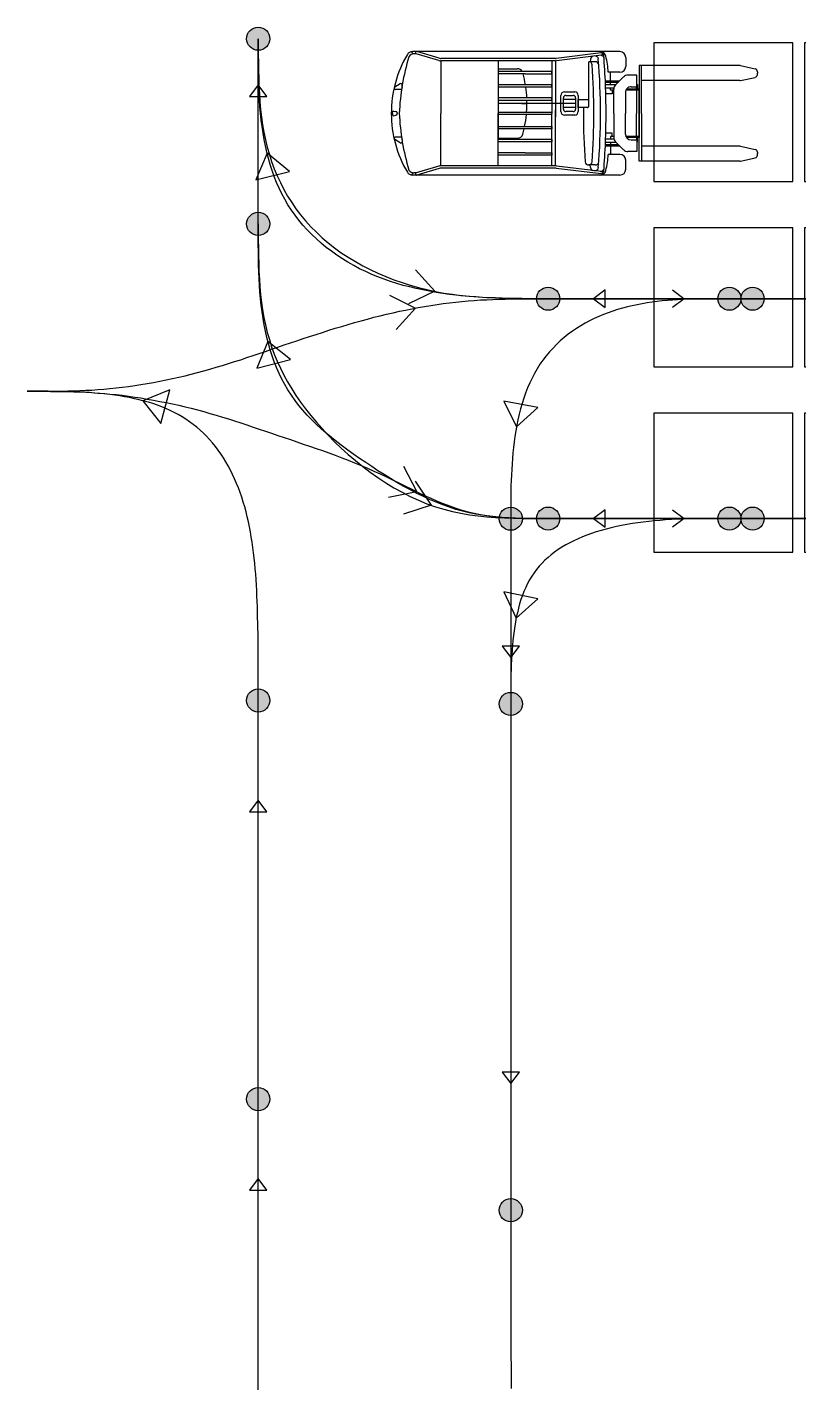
# Model space of a CAD drawing. Header units: millimetres. Extents: x -18594 to 273470, y -238787 to 48452.
# Drawn here: x 134043 to 140708, y -40938 to -29225 of the extents above; entities that cross this region are included whole.
import ezdxf

# ---------------------------------------------------------------- set-up
doc = ezdxf.new("R2010")
doc.units = ezdxf.units.MM
doc.layers.add('AM_BOR', color=4, linetype='Continuous', lineweight=25)
doc.layers.add('Xref AGV layout$0$AM_BOR', color=4, linetype='Continuous', lineweight=25)
for name, color, linetype, true_color in [('Xref AGV layout$0$Ndc8_F_Fast', 5, 'Continuous', 0x0000ff), ('Xref AGV layout$0$Ndc8_F_Moderate', 5, 'Continuous', 0x0000ff), ('Xref AGV layout$0$Ndc8_F_TurnLeftModerate', 5, 'Continuous', 0x0000ff), ('Xref AGV layout$0$Ndc8_F_TurnRightModerate', 5, 'Continuous', 0x0000ff), ('Xref AGV layout$0$Ndc8_InAdjust_Lane', 1, 'Continuous', 0xff0000), ('Xref AGV layout$0$Ndc8_InFix_HOP', 1, 'Continuous', 0xff0000), ('Xref AGV layout$0$Ndc8_OutFix_HOP', 5, 'Continuous', 0x0000ff), ('Xref AGV layout$0$Ndc8_Point', 7, 'Continuous', 0x000080), ('Xref AGV layout$0$Ndc8_R_Moderate', 1, 'Continuous', 0xff0000), ('Xref AGV layout$0$Ndc8_R_TurnLeftModerate', 1, 'Continuous', 0xff0000)]:
    doc.layers.add(name, color=color, linetype=linetype, true_color=true_color)

# ---------------------------------------------------------------- blocks, each defined once
blk = doc.blocks.new('*U79')
for p, q in [((-412, 3015), (-385, 3142)), ((-360, 3162), (-348, 3162)), ((-336, 3162), (-348, 3162)), ((-284, 3015), (-311, 3142)), ((284, 3015), (311, 3142)), ((336, 3162), (348, 3162)), ((360, 3162), (348, 3162)), ((412, 3015), (385, 3142)), ((-413, 3012), (-413, 3012)), ((-413, 3009), (-413, 2162)), ((-283, 3012), (-283, 3012)), ((-283, 3009), (-283, 2162)), ((283, 3012), (283, 3012)), ((283, 3009), (283, 2162)), ((413, 3012), (413, 3012)), ((413, 3009), (413, 2162)), ((0, 2162), (-413, 2162)), ((-413, 2162), (-413, 2142)), ((-413, 2142), (0, 2142)), ((-230, 2122), (-330, 2122)), ((-330, 2122), (-330, 2043)), ((-250, 2122), (-250, 2127)), ((-250, 2127), (-210, 2127)), ((-230, 2072), (-230, 2122)), ((-210, 2117), (-230, 2117)), ((-200, 2142), (-210, 2142)), ((-210, 2142), (-210, 2032)), ((0, 2142), (-200, 2142)), ((-200, 2142), (-200, 2026)), ((-200, 2142), (-200, 2092)), ((-200, 2117), (0, 2117)), ((0, 2162), (413, 2162)), ((413, 2142), (0, 2142)), ((0, 2142), (200, 2142)), ((200, 2117), (0, 2117)), ((200, 2142), (200, 2026)), ((200, 2142), (210, 2142)), ((200, 2142), (200, 2092)), ((210, 2142), (210, 2032)), ((250, 2127), (210, 2127)), ((210, 2117), (230, 2117)), ((230, 2072), (230, 2122)), ((230, 2122), (330, 2122)), ((250, 2122), (250, 2127)), ((330, 2122), (330, 2043)), ((413, 2162), (413, 2142)), ((-483, 2025), (-405, 2025)), ((-245, 1937), (-315, 2007)), ((-180, 2022), (0, 2022)), ((180, 2022), (0, 2022)), ((245, 1937), (315, 2007)), ((483, 2025), (405, 2025)), ((-533, 1975), (-533, 182)), ((-355, 1975), (-355, 1872)), ((-280, 1892), (-355, 1892)), ((-280, 1850), (-280, 1972)), ((-270, 1850), (-270, 1962)), ((-250, 1892), (-270, 1892)), ((-250, 1851), (-250, 1942)), ((-220, 1852), (-220, 1923)), ((-200, 1922), (-220, 1922)), ((-200, 1892), (-220, 1892)), ((0, 1922), (-208, 1922)), ((-200, 1922), (-200, 1892)), ((-200, 1907), (-170, 1907)), ((-170, 1907), (-170, 1852)), ((0, 1922), (208, 1922)), ((170, 1907), (170, 1852)), ((200, 1907), (170, 1907)), ((200, 1922), (220, 1922)), ((200, 1922), (200, 1892)), ((200, 1892), (220, 1892)), ((220, 1852), (220, 1923)), ((250, 1851), (250, 1942)), ((250, 1892), (270, 1892)), ((270, 1850), (270, 1962)), ((280, 1850), (280, 1972)), ((280, 1892), (355, 1892)), ((355, 1975), (355, 1872)), ((533, 1975), (533, 182)), ((-523, 1812), (-475, 1425)), ((-503, 1815), (-455, 1426)), ((-446, 1762), (-446, 1705)), ((0, 1851), (0, 1851)), ((0, 1851), (0, 1851)), ((0, 1851), (0, 1851)), ((0, 1851), (0, 1851)), ((444, 1796), (444, 1796)), ((444, 1796), (444, 1796)), ((446, 1762), (446, 1705)), ((503, 1815), (455, 1426)), ((523, 1812), (475, 1425)), ((-468, 1721), (-446, 1719)), ((-120, 1705), (-446, 1705)), ((-446, 1705), (-446, 1705)), ((-446, 1705), (-446, 1705)), ((-120, 1615), (-120, 1705)), ((-60, 1705), (-120, 1705)), ((-120, 1705), (-120, 1705)), ((-50, 1695), (-50, 1615)), ((-25, 1659), (-25, 1659)), ((468, 1721), (446, 1719)), ((-185, 1495), (-185, 1585)), ((-155, 1615), (-15, 1615)), ((-155, 1508), (-155, 1571)), ((-134, 1592), (-36, 1592)), ((-50, 1615), (-120, 1615)), ((-120, 1592), (-120, 1487)), ((-85, 1592), (-85, 924)), ((-50, 1592), (-50, 1487)), ((-15, 1571), (-15, 1508)), ((15, 1585), (15, 1495)), ((-474, 1418), (-474, 429)), ((-454, 1418), (-454, 429)), ((-454, 1418), (0, 1418)), ((-454, 1418), (-454, 1388)), ((-15, 1465), (-155, 1465)), ((-36, 1487), (-134, 1487)), ((0, 1418), (-30, 1418)), ((454, 1418), (0, 1418)), ((0, 1418), (30, 1418)), ((454, 1418), (454, 429)), ((454, 1418), (454, 1388)), ((474, 1418), (474, 429)), ((-454, 1388), (0, 1388)), ((-341, 1388), (-361, 1388)), ((-361, 1388), (-361, 924)), ((-341, 1156), (-341, 1388)), ((-227, 1388), (-247, 1388)), ((-247, 1388), (-247, 924)), ((-227, 1388), (-227, 924)), ((-114, 1388), (-134, 1388)), ((-134, 1388), (-134, 924)), ((-114, 924), (-114, 1388)), ((-10, 924), (-10, 1388)), ((454, 1388), (0, 1388)), ((0, 1388), (0, 1388)), ((0, 1388), (0, 1388)), ((10, 1388), (10, 924)), ((114, 924), (114, 1388)), ((114, 1388), (134, 1388)), ((134, 1388), (134, 924)), ((227, 1388), (227, 924)), ((227, 1388), (247, 1388)), ((247, 1388), (247, 924)), ((341, 1156), (341, 1388)), ((341, 1388), (361, 1388)), ((361, 1388), (361, 924)), ((-85, 1124), (-85, 1174)), ((-385, 924), (-385, 1089)), ((-341, 1156), (-341, 924)), ((215, 924), (215, 1089)), ((341, 1156), (341, 924)), ((-454, 924), (0, 924)), ((-85, 924), (215, 924)), ((454, 924), (0, 924)), ((-476, 415), (-533, 222)), ((-457, 412), (-514, 216)), ((-454, 429), (0, 429)), ((454, 429), (0, 429)), ((457, 412), (514, 216)), ((476, 415), (533, 222)), ((-514, 216), (-514, 196)), ((514, 216), (514, 196)), ((-256, 78), (-226, 30)), ((-227, 93), (-247, 93)), ((-230, 93), (-224, 93)), ((-207, 83), (-207, 35)), ((-20, 20), (-15, 40)), ((0, 10), (-10, 10)), ((-5, 50), (0, 50)), ((5, 50), (0, 50)), ((0, 10), (10, 10)), ((20, 20), (15, 40)), ((207, 83), (207, 35)), ((230, 93), (224, 93)), ((256, 78), (226, 30)), ((227, 93), (247, 93))]:
    blk.add_line(p, q)
for centre, radius, start, end in [((-360, 3137), 25, 90, 167.7749), ((-336, 3137), 25, 12.2251, 90), ((336, 3137), 25, 90, 167.7749), ((360, 3137), 25, 12.2251, 90), ((-388, 3009), 25, 167.7749, 180), ((-308, 3009), 25, 0, 12.2251), ((308, 3009), 25, 167.7749, 180), ((388, 3009), 25, 0, 12.2251), ((-483, 1975), 50, 90, 180), ((-405, 1975), 50, 0, 90), ((-280, 2043), 50, 180, 225), ((-180, 2072), 50, 180, 270), ((180, 2072), 50, 270, 0), ((280, 2043), 50, 315, 0), ((405, 1975), 50, 90, 180), ((483, 1975), 50, 0, 90), ((-209, 1972), 50, 225, 270), ((209, 1972), 50, 270, 315), ((-483, 1804), 50, 102.6008, 180), ((-493, 1796), 40, 102.6008, 180), ((-513, 1814), 9.97, 7.1677, 190.2559), ((-15, -4072), 5927, 89.8552, 94.7103), ((-472, 1808), 30, 94.4465, 187.125), ((-466, 1759), 30, 94.4465, 187.125), ((-358, 1394), 478, 89.6368, 106.5201), ((18, -4119), 5927, 90.1776, 94.7103), ((-416, 1762), 30, 94.2221, 180), ((15, -4072), 5927, 85.2897, 90.1448), ((-18, -4119), 5927, 85.2897, 89.8224), ((358, 1394), 478, 73.4799, 90.3632), ((416, 1762), 30, 0, 85.7779), ((466, 1759), 30, 352.875, 85.5535), ((472, 1808), 30, 352.875, 85.5535), ((483, 1804), 50, 0, 77.3992), ((493, 1796), 40, 0, 77.3992), ((513, 1814), 9.97, 349.7441, 172.8323), ((-466, 1751), 30, 201.375, 265.5535), ((-416, 1705), 30, 94.2221, 180), ((18, -4177), 5927, 90.1776, 94.2221), ((-60, 1695), 10, 360, 90.0001), ((18, 7586), 5927, 269.3376, 269.8224), ((-18, -4177), 5927, 85.7779, 89.8224), ((-18, 7586), 5927, 270.1776, 274.2221), ((416, 1705), 30, 0, 85.7779), ((416, 1705), 30, 274.2221, 0), ((466, 1751), 30, 274.4465, 338.625), ((-155, 1585), 30, 90, 180), ((-134, 1571), 21, 90, 180), ((-36, 1571), 21, 0, 90), ((-15, 1585), 30, 0, 90), ((-524, 1418), 50, 0, 7.125), ((-514, 1418), 60, 0, 7.125), ((-155, 1495), 30, 180, 270), ((-134, 1508), 21, 180, 270), ((-36, 1508), 21, 270, 0), ((-15, 1495), 30, 270, 0), ((514, 1418), 60, 172.875, 180), ((524, 1418), 50, 172.875, 180), ((-85, 179), 993, 85.6599, 91.6395), ((-335, 1089), 50, 120.6881, 180), ((-85, 179), 993, 99.3875, 104.9116), ((-85, 179), 993, 92.7944, 98.2197), ((-85, 179), 993, 78.4568, 84.5016), ((-1985, -7366), 8774, 75.7087, 76.0274), ((165, 1089), 50, 0, 71.2993), ((-524, 429), 50, 343.6212, 0), ((-514, 429), 60, 343.6212, 0), ((514, 429), 60, 180, 196.3788), ((524, 429), 50, 180, 196.3788), ((-524, 219), 9.8, 163.6212, 343.6213), ((-536, 198), 21.6, 278.07, 355.5453), ((-483, 182), 50, 180, 239.4413), ((-464, 196), 50, 180, 239.4413), ((0, 1000), 1000, 239.4413, 270), ((88, 2066), 1999, 253.2033, 267.4781), ((-88, 2066), 1999, 272.5219, 286.7967), ((0, 1000), 1000, 270, 300.5587), ((464, 196), 50, 300.5587, 0), ((483, 182), 50, 300.5587, 0), ((524, 219), 9.8, 196.3787, 16.3788), ((536, 198), 21.6, 184.4547, 261.93), ((-247, 83), 10, 90, 209.4087), ((-217, 35), 10, 209.4087, 0), ((-217, 83), 10, 0, 47.7584), ((-10, 20), 10, 180, 270), ((-5, 40), 10, 90, 180), ((5, 40), 10, 360, 90), ((10, 20), 10, 270, 0), ((217, 83), 10, 132.2416, 180), ((217, 35), 10, 180, 330.5913), ((247, 83), 10, 330.5913, 90)]:
    blk.add_arc(centre, radius, start, end)
blk = doc.blocks.new('Xref AGV layout$0$A$C45C31560')
at = {"layer": 'Xref AGV layout$0$AM_BOR'}
for points in [[(2600, 0), (3800, 0), (3800, 1200), (2600, 1200)], [(3900, 0), (5100, 0), (5100, 1200), (3900, 1200)], [(5200, 0), (6400, 0), (6400, 1200), (5200, 1200)], [(6500, 0), (7700, 0), (7700, 1200), (6500, 1200)]]:
    blk.add_lwpolyline(points, close=True, dxfattribs=at)
blk = doc.blocks.new('Xref AGV layout')
at = {"layer": 'Xref AGV layout$0$Ndc8_Point'}
h = blk.add_hatch(color=256, dxfattribs=at)
edge = h.paths.add_edge_path(flags=0)
edge.add_arc((136039, -29325), 100, 0, 360)
h = blk.add_hatch(color=256, dxfattribs=at)
edge = h.paths.add_edge_path(flags=0)
edge.add_arc((136039, -30925), 100, 0, 360)
h = blk.add_hatch(color=256, dxfattribs=at)
edge = h.paths.add_edge_path(flags=0)
edge.add_arc((138543, -31571), 100, 0, 360)
h = blk.add_hatch(color=256, dxfattribs=at)
edge = h.paths.add_edge_path(flags=0)
edge.add_arc((140108, -31571), 100, 0, 360)
h = blk.add_hatch(color=256, dxfattribs=at)
edge = h.paths.add_edge_path(flags=0)
edge.add_arc((140308, -31571), 100, 0, 360)
h = blk.add_hatch(color=256, dxfattribs=at)
edge = h.paths.add_edge_path(flags=0)
edge.add_arc((138220, -33472), 100, 0, 360)
h = blk.add_hatch(color=256, dxfattribs=at)
edge = h.paths.add_edge_path(flags=0)
edge.add_arc((138543, -33471), 100, 0, 360)
h = blk.add_hatch(color=256, dxfattribs=at)
edge = h.paths.add_edge_path(flags=0)
edge.add_arc((140108, -33471), 100, 0, 360)
h = blk.add_hatch(color=256, dxfattribs=at)
edge = h.paths.add_edge_path(flags=0)
edge.add_arc((140308, -33471), 100, 0, 360)
h = blk.add_hatch(color=256, dxfattribs=at)
edge = h.paths.add_edge_path(flags=0)
edge.add_arc((136039, -35042), 100, 0, 360)
h = blk.add_hatch(color=256, dxfattribs=at)
edge = h.paths.add_edge_path(flags=0)
edge.add_arc((138220, -35072), 100, 0, 360)
h = blk.add_hatch(color=256, dxfattribs=at)
edge = h.paths.add_edge_path(flags=0)
edge.add_arc((136039, -38486), 100, 0, 360)
h = blk.add_hatch(color=256, dxfattribs=at)
edge = h.paths.add_edge_path(flags=0)
edge.add_arc((138220, -39446), 100, 0, 360)
at = {"layer": 'Xref AGV layout$0$Ndc8_F_Fast'}
for points in [[(136039, -30925), (136039, -29325)], [(136039, -29725), (135964, -29825), (136114, -29825), (136039, -29725)], [(138220, -33472), (138220, -35072)], [(138220, -34672), (138295, -34572), (138145, -34572), (138220, -34672)], [(136039, -38486), (136039, -35042)], [(138220, -35072), (138220, -39446)], [(136039, -35903), (135964, -36003), (136114, -36003), (136039, -35903)], [(138220, -38352), (138295, -38252), (138145, -38252), (138220, -38352)], [(136039, -41231), (136039, -38486)], [(136039, -39172), (135964, -39272), (136114, -39272), (136039, -39172)], [(138220, -39446), (138220, -39597), (138220, -39749), (138220, -39900), (138220, -40052), (138220, -40205), (138221, -40359), (138221, -40514), (138222, -40669), (138223, -40827), (138223, -40985)]]:
    blk.add_lwpolyline(points, dxfattribs=at)
at = {"layer": 'Xref AGV layout$0$Ndc8_F_Moderate'}
for points in [[(138934, -31571), (139034, -31646), (139034, -31496), (138934, -31571)], [(140108, -31571), (138543, -31571)], [(140308, -31571), (140108, -31571)], [(140108, -33471), (138543, -33471)], [(138934, -33471), (139034, -33546), (139034, -33396), (138934, -33471)], [(140308, -33471), (140108, -33471)]]:
    blk.add_lwpolyline(points, dxfattribs=at)
at = {"layer": 'Xref AGV layout$0$Ndc8_F_TurnLeftModerate'}
for points in [[(140108, -31571), (140063, -31571), (140018, -31571), (139973, -31571), (139929, -31572), (139884, -31572), (139839, -31573), (139795, -31574), (139750, -31576), (139706, -31577), (139661, -31580), (139617, -31583), (139573, -31586), (139529, -31590), (139485, -31595), (139485, -31595), (139442, -31601), (139398, -31607), (139355, -31615), (139312, -31623), (139269, -31632), (139227, -31642), (139184, -31653), (139143, -31665), (139101, -31678), (139060, -31692), (139020, -31708), (138980, -31724), (138940, -31742), (138901, -31762), (138901, -31762), (138863, -31783), (138825, -31805), (138788, -31828), (138752, -31853), (138716, -31879), (138682, -31907), (138648, -31936), (138616, -31966), (138585, -31998), (138554, -32031), (138526, -32065), (138498, -32101), (138472, -32138), (138448, -32176), (138448, -32176), (138425, -32216), (138404, -32257), (138384, -32299), (138365, -32342), (138348, -32386), (138333, -32431), (138318, -32477), (138305, -32523), (138293, -32570), (138282, -32618), (138272, -32665), (138264, -32713), (138256, -32761), (138249, -32809), (138249, -32809), (138243, -32856), (138238, -32904), (138234, -32952), (138231, -32999), (138228, -33047), (138225, -33094), (138224, -33142), (138222, -33189), (138221, -33236), (138221, -33283), (138220, -33331), (138220, -33378), (138220, -33425), (138220, -33472)], [(136039, -35042), (136039, -35016), (136039, -34990), (136039, -34963), (136039, -34936), (136039, -34909), (136039, -34881), (136039, -34852), (136039, -34823), (136039, -34793), (136039, -34761), (136039, -34728), (136038, -34695), (136038, -34659), (136038, -34622), (136038, -34622), (136038, -34584), (136037, -34544), (136037, -34503), (136037, -34460), (136036, -34417), (136035, -34372), (136034, -34327), (136033, -34281), (136032, -34234), (136030, -34187), (136028, -34140), (136026, -34093), (136023, -34045), (136020, -33998), (136020, -33998), (136017, -33951), (136013, -33904), (136009, -33858), (136004, -33811), (135999, -33766), (135993, -33720), (135986, -33675), (135979, -33630), (135972, -33586), (135963, -33542), (135954, -33498), (135944, -33455), (135934, -33412), (135922, -33370), (135922, -33370), (135910, -33328), (135897, -33287), (135883, -33246), (135868, -33206), (135852, -33167), (135835, -33128), (135818, -33090), (135799, -33053), (135780, -33016), (135760, -32981), (135739, -32946), (135717, -32912), (135694, -32880), (135670, -32848), (135670, -32848), (135645, -32817), (135619, -32788), (135593, -32760), (135565, -32733), (135537, -32706), (135508, -32681), (135477, -32657), (135446, -32635), (135414, -32613), (135382, -32592), (135348, -32573), (135314, -32554), (135278, -32537), (135242, -32520), (135242, -32520), (135205, -32505), (135168, -32491), (135129, -32478), (135090, -32466), (135050, -32455), (135010, -32444), (134969, -32435), (134927, -32426), (134885, -32418), (134843, -32411), (134800, -32405), (134757, -32399), (134714, -32394), (134670, -32390), (134670, -32390), (134626, -32386), (134582, -32383), (134538, -32380), (134493, -32378), (134449, -32376), (134404, -32375), (134359, -32373), (134314, -32372), (134269, -32372), (134224, -32371), (134179, -32371), (134134, -32371), (134088, -32371), (134043, -32371)], [(135043, -32453), (135198, -32649), (135275, -32359), (135043, -32453)], [(138270, -32679), (138454, -32510), (138159, -32455), (138270, -32679)], [(140108, -33471), (140057, -33471), (140007, -33471), (139956, -33471), (139906, -33472), (139856, -33472), (139806, -33473), (139755, -33474), (139706, -33476), (139656, -33477), (139607, -33480), (139557, -33483), (139509, -33486), (139460, -33490), (139412, -33495), (139412, -33495), (139364, -33501), (139317, -33507), (139270, -33514), (139223, -33522), (139177, -33531), (139132, -33540), (139088, -33551), (139044, -33562), (139001, -33573), (138959, -33586), (138918, -33600), (138878, -33614), (138839, -33629), (138801, -33645), (138801, -33645), (138765, -33662), (138729, -33680), (138695, -33699), (138662, -33718), (138630, -33739), (138599, -33760), (138570, -33783), (138542, -33806), (138515, -33831), (138490, -33856), (138465, -33883), (138443, -33911), (138421, -33940), (138401, -33969), (138401, -33969), (138382, -34001), (138365, -34033), (138349, -34066), (138334, -34100), (138320, -34135), (138308, -34171), (138296, -34208), (138286, -34245), (138277, -34284), (138268, -34322), (138261, -34362), (138254, -34401), (138248, -34441), (138243, -34482), (138243, -34482), (138238, -34523), (138234, -34564), (138231, -34605), (138228, -34647), (138226, -34689), (138224, -34731), (138223, -34773), (138222, -34816), (138221, -34858), (138221, -34901), (138220, -34944), (138220, -34986), (138220, -35029), (138220, -35072)], [(138267, -34330), (138453, -34163), (138159, -34104), (138267, -34330)]]:
    blk.add_lwpolyline(points, dxfattribs=at)
at = {"layer": 'Xref AGV layout$0$Ndc8_F_TurnRightModerate'}
for points in [[(138543, -31571), (138486, -31571), (138430, -31571), (138373, -31571), (138316, -31570), (138260, -31570), (138203, -31569), (138146, -31567), (138089, -31565), (138032, -31563), (137976, -31560), (137919, -31556), (137862, -31552), (137804, -31547), (137747, -31541), (137747, -31541), (137690, -31534), (137633, -31526), (137575, -31517), (137518, -31507), (137461, -31496), (137404, -31484), (137348, -31470), (137292, -31456), (137236, -31440), (137181, -31422), (137126, -31403), (137072, -31383), (137019, -31361), (136967, -31337), (136967, -31337), (136915, -31312), (136864, -31285), (136814, -31256), (136766, -31226), (136718, -31195), (136672, -31162), (136627, -31128), (136583, -31092), (136541, -31055), (136501, -31016), (136462, -30976), (136425, -30935), (136390, -30893), (136357, -30849), (136357, -30849), (136325, -30805), (136296, -30759), (136269, -30712), (136243, -30665), (136220, -30616), (136198, -30566), (136178, -30516), (136160, -30464), (136143, -30412), (136128, -30359), (136114, -30305), (136101, -30251), (136090, -30196), (136081, -30141), (136081, -30141), (136072, -30085), (136065, -30028), (136059, -29971), (136054, -29914), (136050, -29856), (136047, -29798), (136044, -29739), (136042, -29681), (136041, -29622), (136040, -29563), (136039, -29503), (136039, -29444), (136039, -29384), (136039, -29325)], [(136116, -30314), (136018, -30544), (136309, -30472), (136116, -30314)], [(138543, -33471), (138486, -33471), (138430, -33471), (138373, -33470), (138316, -33469), (138260, -33467), (138203, -33465), (138146, -33461), (138089, -33456), (138032, -33450), (137976, -33442), (137919, -33432), (137862, -33421), (137804, -33407), (137747, -33391), (137747, -33391), (137690, -33373), (137633, -33352), (137575, -33329), (137518, -33305), (137461, -33278), (137404, -33250), (137348, -33221), (137292, -33190), (137236, -33158), (137181, -33125), (137126, -33091), (137072, -33057), (137019, -33022), (136967, -32987), (136967, -32987), (136915, -32952), (136864, -32916), (136814, -32881), (136766, -32845), (136718, -32808), (136672, -32771), (136627, -32734), (136583, -32696), (136541, -32657), (136501, -32617), (136462, -32577), (136425, -32535), (136390, -32493), (136357, -32450), (136357, -32450), (136325, -32405), (136296, -32359), (136269, -32312), (136243, -32265), (136220, -32216), (136198, -32166), (136178, -32116), (136160, -32064), (136143, -32012), (136128, -31959), (136114, -31905), (136101, -31851), (136090, -31796), (136081, -31741), (136081, -31741), (136072, -31685), (136065, -31628), (136059, -31571), (136054, -31514), (136050, -31456), (136047, -31398), (136044, -31339), (136042, -31281), (136041, -31222), (136040, -31163), (136039, -31103), (136039, -31044), (136039, -30984), (136039, -30925)], [(136122, -31940), (136027, -32171), (136318, -32096), (136122, -31940)]]:
    blk.add_lwpolyline(points, dxfattribs=at)
at = {"layer": 'Xref AGV layout$0$Ndc8_InAdjust_Lane'}
for points in [[(140108, -31571), (140308, -31571)], [(140108, -33471), (140308, -33471)]]:
    blk.add_lwpolyline(points, dxfattribs=at)
at = {"layer": 'Xref AGV layout$0$Ndc8_InFix_HOP'}
for points in [[(140308, -31571), (145108, -31571)], [(140308, -33471), (145108, -33471)]]:
    blk.add_lwpolyline(points, dxfattribs=at)
at = {"layer": 'Xref AGV layout$0$Ndc8_OutFix_HOP'}
for points in [[(145108, -31571), (140308, -31571)], [(145108, -33471), (140308, -33471)]]:
    blk.add_lwpolyline(points, dxfattribs=at)
at = {"layer": 'Xref AGV layout$0$Ndc8_Point'}
for centre in [(136039, -29325), (136039, -30925), (138543, -31571), (140108, -31571), (140308, -31571), (138220, -33472), (138543, -33471), (140108, -33471), (140308, -33471), (136039, -35042), (138220, -35072), (136039, -38486), (138220, -39446)]:
    blk.add_circle(centre, 100, dxfattribs=at)
at = {"layer": 'Xref AGV layout$0$Ndc8_R_Moderate'}
for points in [[(139617, -31496), (139717, -31571), (139617, -31646)], [(134043, -32371), (134093, -32371), (134143, -32371), (134194, -32371), (134244, -32370), (134294, -32370), (134345, -32369), (134396, -32368), (134447, -32367), (134498, -32365), (134549, -32362), (134601, -32360), (134653, -32356), (134705, -32352), (134758, -32347), (134758, -32347), (134811, -32342), (134864, -32336), (134918, -32329), (134972, -32321), (135026, -32313), (135080, -32304), (135135, -32295), (135189, -32284), (135244, -32273), (135298, -32262), (135353, -32250), (135407, -32237), (135461, -32224), (135515, -32210), (135515, -32210), (135569, -32195), (135622, -32180), (135676, -32164), (135729, -32148), (135782, -32132), (135835, -32115), (135888, -32098), (135941, -32080), (135995, -32062), (136048, -32044), (136101, -32026), (136155, -32008), (136209, -31989), (136263, -31971), (136263, -31971), (136317, -31953), (136372, -31934), (136427, -31916), (136482, -31898), (136538, -31880), (136593, -31862), (136649, -31844), (136704, -31827), (136760, -31810), (136816, -31794), (136871, -31778), (136927, -31762), (136982, -31747), (137038, -31732), (137038, -31732), (137093, -31718), (137148, -31705), (137203, -31692), (137258, -31680), (137312, -31669), (137367, -31658), (137421, -31647), (137475, -31638), (137529, -31629), (137583, -31621), (137637, -31613), (137691, -31606), (137745, -31600), (137798, -31595), (137798, -31595), (137852, -31590), (137905, -31586), (137959, -31582), (138012, -31580), (138065, -31577), (138119, -31575), (138172, -31574), (138225, -31573), (138278, -31572), (138331, -31572), (138384, -31571), (138437, -31571), (138490, -31571), (138543, -31571)], [(137174, -31541), (137398, -31652), (137229, -31836)], [(138543, -31571), (140108, -31571)], [(134043, -32371), (134093, -32371), (134143, -32371), (134194, -32371), (134244, -32372), (134294, -32372), (134345, -32373), (134396, -32374), (134447, -32375), (134498, -32377), (134549, -32380), (134601, -32382), (134653, -32386), (134705, -32390), (134758, -32395), (134758, -32395), (134811, -32400), (134864, -32406), (134918, -32413), (134972, -32421), (135026, -32429), (135080, -32438), (135135, -32447), (135189, -32458), (135244, -32469), (135298, -32480), (135353, -32492), (135407, -32505), (135461, -32518), (135515, -32532), (135515, -32532), (135569, -32547), (135622, -32562), (135676, -32578), (135729, -32594), (135782, -32610), (135835, -32627), (135888, -32644), (135941, -32662), (135995, -32680), (136048, -32698), (136101, -32716), (136155, -32734), (136209, -32753), (136263, -32771), (136263, -32771), (136317, -32789), (136372, -32808), (136427, -32827), (136482, -32845), (136538, -32865), (136593, -32884), (136649, -32904), (136704, -32924), (136760, -32945), (136816, -32966), (136871, -32989), (136927, -33011), (136982, -33035), (137038, -33060), (137038, -33060), (137093, -33085), (137148, -33111), (137203, -33138), (137258, -33165), (137312, -33192), (137367, -33218), (137421, -33245), (137475, -33270), (137529, -33295), (137583, -33319), (137637, -33341), (137691, -33362), (137745, -33380), (137798, -33397), (137798, -33397), (137852, -33412), (137905, -33425), (137959, -33435), (138012, -33444), (138065, -33451), (138119, -33457), (138172, -33462), (138225, -33465), (138278, -33468), (138331, -33469), (138384, -33470), (138437, -33471), (138490, -33471), (138543, -33471)], [(137295, -33018), (137410, -33240), (137165, -33289)], [(138543, -33471), (140108, -33471)], [(139617, -33396), (139717, -33471), (139617, -33546)]]:
    blk.add_lwpolyline(points, dxfattribs=at)
at = {"layer": 'Xref AGV layout$0$Ndc8_R_TurnLeftModerate'}
for points in [[(136039, -29325), (136039, -29394), (136039, -29462), (136040, -29531), (136041, -29599), (136043, -29667), (136045, -29735), (136049, -29802), (136054, -29870), (136060, -29936), (136067, -30003), (136077, -30068), (136088, -30133), (136101, -30198), (136117, -30262), (136117, -30262), (136135, -30325), (136155, -30387), (136178, -30449), (136203, -30509), (136230, -30568), (136260, -30627), (136293, -30684), (136328, -30740), (136365, -30794), (136405, -30847), (136448, -30899), (136493, -30949), (136541, -30997), (136591, -31044), (136591, -31044), (136644, -31089), (136699, -31132), (136756, -31174), (136816, -31213), (136878, -31251), (136941, -31286), (137006, -31319), (137073, -31351), (137141, -31380), (137210, -31407), (137281, -31432), (137352, -31455), (137424, -31475), (137496, -31493), (137496, -31493), (137569, -31508), (137642, -31522), (137716, -31533), (137790, -31543), (137865, -31550), (137939, -31556), (138014, -31561), (138089, -31565), (138165, -31567), (138240, -31569), (138316, -31570), (138391, -31571), (138467, -31571), (138543, -31571)], [(136039, -30925), (136039, -30994), (136039, -31062), (136040, -31131), (136041, -31199), (136043, -31267), (136045, -31335), (136049, -31402), (136054, -31470), (136060, -31536), (136067, -31603), (136077, -31668), (136088, -31733), (136101, -31798), (136117, -31862), (136117, -31862), (136135, -31925), (136155, -31987), (136178, -32049), (136203, -32110), (136230, -32171), (136260, -32231), (136293, -32290), (136328, -32349), (136365, -32407), (136405, -32465), (136448, -32523), (136493, -32580), (136541, -32637), (136591, -32694), (136591, -32694), (136644, -32751), (136699, -32807), (136756, -32862), (136816, -32916), (136878, -32969), (136941, -33020), (137006, -33069), (137073, -33117), (137141, -33162), (137210, -33204), (137281, -33244), (137352, -33280), (137424, -33313), (137496, -33343), (137496, -33343), (137569, -33368), (137642, -33390), (137716, -33409), (137790, -33424), (137865, -33437), (137939, -33447), (138014, -33455), (138089, -33461), (138165, -33465), (138240, -33468), (138316, -33470), (138391, -33471), (138467, -33471), (138543, -33471)], [(137396, -31321), (137563, -31507), (137337, -31615)], [(137394, -33148), (137533, -33356), (137295, -33432)]]:
    blk.add_lwpolyline(points, dxfattribs=at)
at = {"rotation": 270}
blk.add_blockref('*U79', (137188, -29970), dxfattribs=at)
at = {"layer": 'Xref AGV layout$0$AM_BOR'}
for p in [(136857, -30560), (136857, -32160), (136857, -33760)]:
    blk.add_blockref('Xref AGV layout$0$A$C45C31560', p, dxfattribs=at)

msp = doc.modelspace()

# ---------------------------------------------------------------- block references
at = {"layer": 'AM_BOR'}
msp.add_blockref('Xref AGV layout', (0, 0), dxfattribs=at)

doc.saveas('drawing.dxf')
